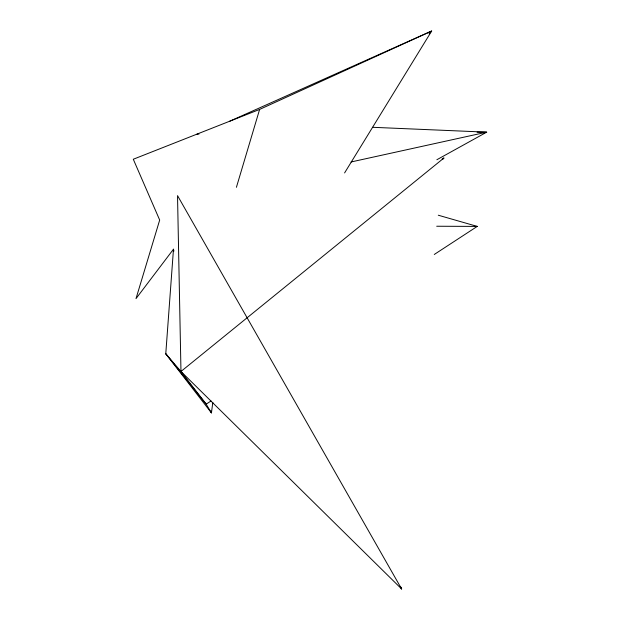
<?xml version="1.0" encoding="UTF-8"?>
<svg xmlns="http://www.w3.org/2000/svg" width="620" height="620" viewBox="0 0 620 620"><rect width="100%" height="100%" fill="white"/><g stroke="black" fill="none" stroke-linecap="round" stroke-linejoin="round"><path stroke-width="0.93" d="M344.588 172.926L431.683 31L259.617 109.422L133.292 159.247L159.681 220.054L136.005 298.623L173.476 249.194L165.773 353.764L211.443 412.912L212.807 402.411M236.414 187.302L259.617 109.422M442.587 159.487L443.881 158.046L442.161 158.937M429.025 33.798L431.683 31L229.741 121.21M211.001 411.029L211.443 412.912L206.181 404.155L165.773 353.764L180.97 371.481L443.881 158.046M211.025 400.962L206.181 404.155L180.97 371.481L177.522 195.618L401.644 589L180.97 371.481M434.271 254.471L477.245 226.409L438.286 215.218M436.868 159.735L486.708 132.153L372.713 127.301M351.036 161.975L486.708 132.153L477.051 132.223M475.308 226.486L477.245 226.409L436.697 226.238M197.036 134.106L198.966 134.091M400.621 587.357L401.644 589L400.458 586.35M173.476 249.194L173.91 251.077"/></g></svg>
